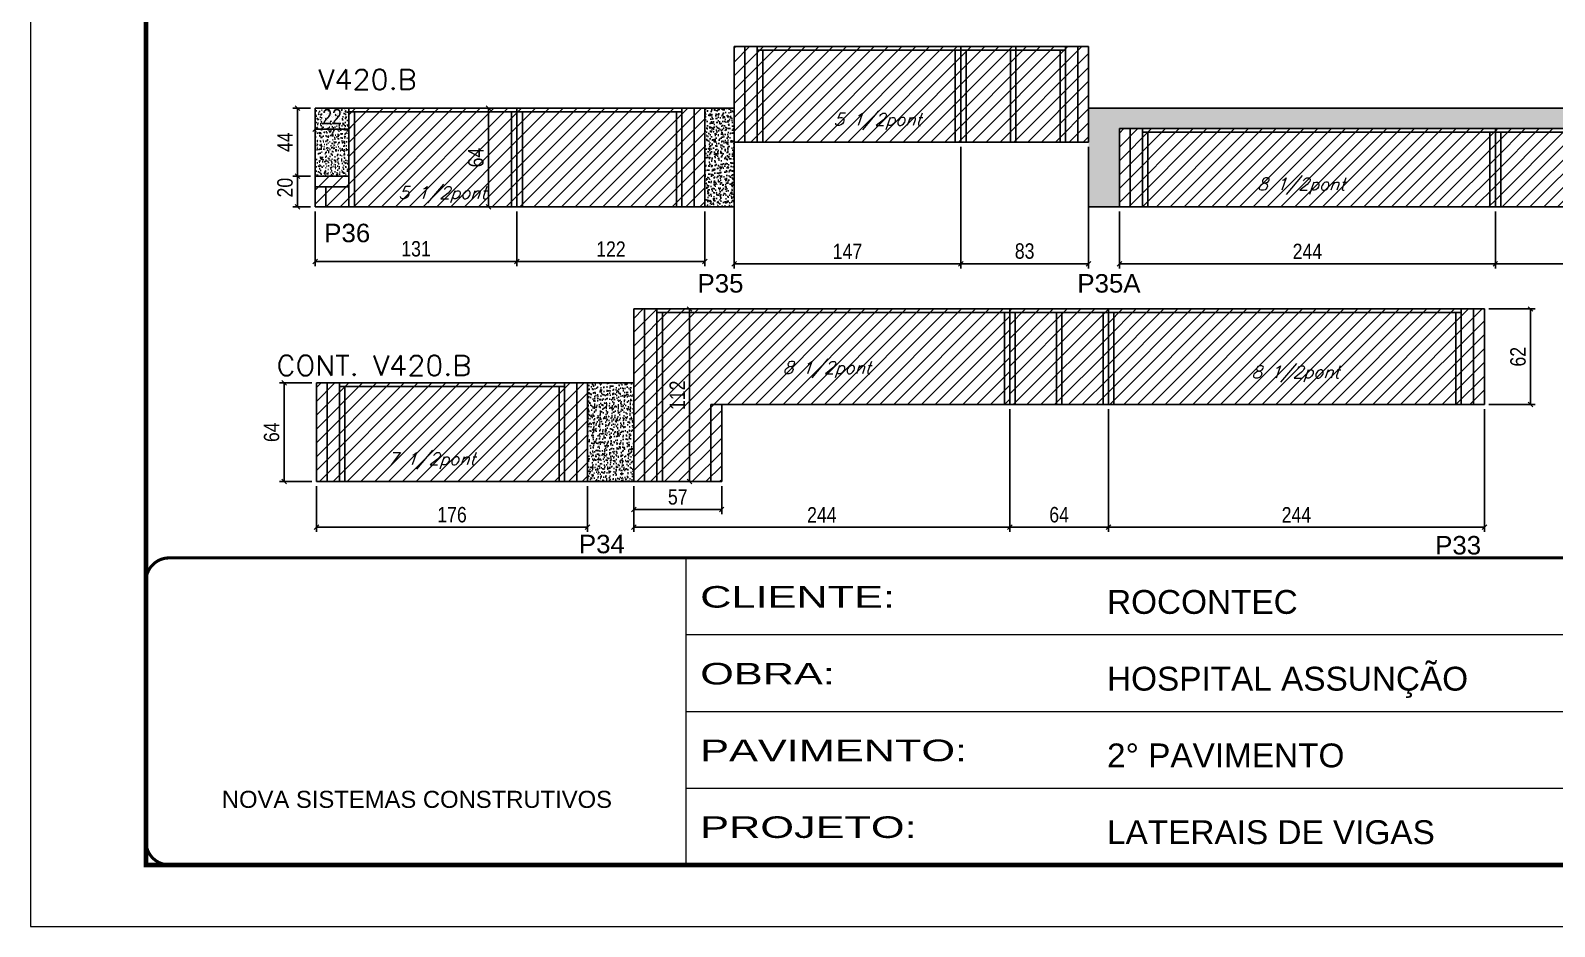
# Model space of a CAD drawing. Extents: x 137137 to 143418, y 10464 to 34486.
# Drawn here: x 137137 to 138126, y 23099 to 23680 of the extents above; entities that cross this region are included whole.
import ezdxf

# ---------------------------------------------------------------- set-up
doc = ezdxf.new("R2010")
doc.units = 0
doc.linetypes.add('CONTINUO', pattern=[0])
doc.linetypes.add('DASHED', pattern=[0.75, 0.5, -0.25])
for name, color, linetype in [('5', 5, 'Continuous'), ('COTA', 241, 'Continuous'), ('Painéis', 200, 'Continuous'), ('Reaproveitamento', 251, 'Continuous'), ('SARR_2.2x7', 40, 'Continuous'), ('SARR_3.5x7', 81, 'Continuous'), ('texto', 7, 'Continuous')]:
    doc.layers.add(name, color=color, linetype=linetype)
for name, color, linetype, lineweight in [('Folhas', 255, 'Continuous', 9), ('SARRAFO DE PRESSAO', 251, 'DASHED', 9), ('Texto Seção', 7, 'Continuous', 15)]:
    doc.layers.add(name, color=color, linetype=linetype, lineweight=lineweight)
doc.styles.add('ARIAL', font='arial.ttf')
doc.styles.add('COTA TECNICA', font='techl___.ttf', dxfattribs={"height": 10})
doc.styles.add('REGUA-120', font='ROMANS.shx', dxfattribs={"height": 15})
doc.styles.add('Romans', font='romans.shx')
doc.styles.get("Standard").update_dxf_attribs({"font": 'arial.ttf'})
doc.styles.add('Tecnologia', font='')
doc.styles.get('Tecnologia').set_extended_font_data('Forgotten Futurist')
doc.dimstyles.new('PAINEL', dxfattribs={"dimtxt": 10, "dimasz": 3, "dimexe": 3, "dimexo": 3, "dimgap": 3, "dimtad": 1, "dimdec": 1, "dimzin": 12, "dimdsep": 46, "dimtxsty": 'COTA TECNICA', "dimblk1": 'OBLIQUE', "dimblk2": 'OBLIQUE', "dimsah": 1, "dimcen": 0.9, "dimclrd": 4, "dimclre": 4, "dimclrt": 240, "dimadec": 1, "dimazin": 3, "dimtfac": 1, "dimtdec": 1, "dimtmove": 0, "dimatfit": 3, "dimfxl": 1, "dimtolj": 1, "dimtzin": 12, "dimarcsym": 0})
pattern_1 = [(50, (45.539, -6883.795), (5.46554007, -0.47817257), [0.5715, -6.2865]), (355, (45.539, -6883.795), (-1.05730264, 5.73170536), [0.4572, -5.02921753]), (100.4514447, (45.9944, -6883.835), (4.40823741, 5.25353256), [0.48570026, -5.34270734]), (46.1842, (45.539, -6882.271), (8.13237123, -1.26126984), [0.85725, -9.42975]), (96.6355576, (46.2166, -6882.376), (7.122124, 7.42278374), [0.7285507, -8.01406824]), (351.184151, (45.539, -6882.271), (7.122124, 7.42278374), [0.685799, -7.54379196]), (21, (46.301, -6882.652), (4.54843174, -3.06795595), [0.5715, -6.2865]), (326, (46.301, -6882.652), (1.85406085, 5.52563898), [0.4572, -5.0292]), (71.451445, (46.68, -6882.9076), (6.40249258, 2.45768307), [0.48570026, -5.34269813]), (37.5, (45.5389, -6883.7949), (0.092658098, 2.536651166), [0, -4.96824, 0, -5.1054, 0, -5.04825]), (7.5, (45.539, -6883.795), (2.004589875, 3.005417245), [0, -2.91084, 0, -4.85394, 0, -1.92405]), (327.5, (43.8396, -6883.7949), (4.067717855, -0.17186232), [0, -1.905, 0, -5.9436, 0, -7.8867]), (317.5, (43.0776, -6883.795), (4.44387544, 0.76279473), [0, -2.4765, 0, -3.94716, 0, -5.6007])]
pattern_2 = [(45, (-4789.0966, -8068.5414), (-4.49012806, 4.49012806), [])]
pattern_3 = [(45, (-4792.232, -8035.101), (-4.49012806, 4.49012806), [])]

# ---------------------------------------------------------------- blocks, each defined once
blk = doc.blocks.new('9999999999')
at = {"color": 30, "linetype": 'CONTINUO'}
for p, q in [((98564.56, 34230.21), (98564.56, 34429.45)), ((98564.56, 34379.64), (99583.98, 34379.64)), ((98564.56, 34329.83), (99487.98, 34329.83)), ((98564.56, 34280.02), (99487.98, 34280.02))]:
    blk.add_line(p, q, dxfattribs=at)
at = {"color": 30, "linetype": 'CONTINUO', "const_width": 2}
blk.add_lwpolyline([(99583.98, 34230.21), (99583.98, 34414.45, 0.414214), (99568.98, 34429.45), (98228.98, 34429.45, 0.414214), (98213.98, 34414.45), (98213.98, 34245.21, 0.414214), (98228.98, 34230.21), (99583.98, 34230.21)], format="xyb", dxfattribs=at)
at = {"layer": 'Folhas'}
blk.add_lwpolyline([(98138.98, 34190.21), (99623.98, 34190.21), (99623.98, 35240.21), (98138.98, 35240.21)], close=True, dxfattribs=at)
at = {"layer": 'Folhas', "color": 30, "const_width": 3}
blk.add_lwpolyline([(98213.98, 34230.21), (99583.98, 34230.21), (99583.98, 35200.21), (98213.98, 35200.21)], close=True, dxfattribs=at)
at = {"color": 7, "linetype": 'Continuous', "ltscale": 5, "style": 'ARIAL'}
for s, height, p in [('ROCONTEC', 15.483, (98837.68, 34393.13)), ('HOSPITAL ASSUNÇÃO', 15.4829, (98837.68, 34343.32)), ('2° PAVIMENTO', 15.4829, (98837.68, 34293.51)), ('NOVA SISTEMAS CONSTRUTIVOS', 11.0592, (98263.19, 34267.21)), ('LATERAIS DE VIGAS', 15.4829, (98837.68, 34243.7))]:
    blk.add_text(s, height=height, dxfattribs=at).set_placement(p)
at = {"layer": 'Folhas', "color": 7, "style": 'Tecnologia', "width": 1.5}
for s, p in [('CLIENTE:', (98573.65, 34397.17)), ('OBRA:', (98573.65, 34347.31)), ('PAVIMENTO:', (98573.65, 34297.5)), ('PROJETO:', (98573.65, 34247.69))]:
    blk.add_text(s, height=14, dxfattribs=at).set_placement(p)
blk = doc.blocks.new('_Oblique')
at = {"color": 0, "linetype": 'ByBlock', "lineweight": -2}
blk.add_line((-0.5, -0.5), (0.5, 0.5), dxfattribs=at)
blk = doc.blocks.new('*D838')
at = {"layer": 'COTA', "color": 4, "linetype": 'ByBlock', "lineweight": -2, "transparency": 16777216}
for p, q in [((137322.01, 23562.67), (137322.01, 23527.2)), ((137453.01, 23562.67), (137453.01, 23527.2)), ((137322.01, 23530.2), (137453.01, 23530.2))]:
    blk.add_line(p, q, dxfattribs=at)
at = {"layer": 'Defpoints', "color": 0, "linetype": 'ByBlock', "transparency": 16777216}
for p in [(137322.01, 23565.67), (137453.01, 23565.67), (137453.01, 23530.2)]:
    blk.add_point(p, dxfattribs=at)
at = {"layer": 'COTA', "color": 4, "linetype": 'ByBlock', "lineweight": -2, "transparency": 16777216, "xscale": 3, "yscale": 3, "zscale": 3, "rotation": 180}
blk.add_blockref('_Oblique', (137322.01, 23530.2), dxfattribs=at)
at = {"layer": 'COTA', "color": 4, "linetype": 'ByBlock', "lineweight": -2, "transparency": 16777216, "xscale": 3, "yscale": 3, "zscale": 3}
blk.add_blockref('_Oblique', (137453.01, 23530.2), dxfattribs=at)
at = {"layer": 'COTA', "color": 240, "linetype": 'ByBlock', "transparency": 16777216, "insert": (137387.51, 23538.42), "char_height": 10, "attachment_point": 5, "style": 'COTA TECNICA'}
blk.add_mtext('\\A1;131', dxfattribs=at)
blk = doc.blocks.new('*D839')
at = {"layer": 'COTA', "color": 4, "linetype": 'ByBlock', "lineweight": -2, "transparency": 16777216}
for p, q in [((137453.01, 23562.67), (137453.01, 23527.2)), ((137575.01, 23562.67), (137575.01, 23527.2)), ((137453.01, 23530.2), (137575.01, 23530.2))]:
    blk.add_line(p, q, dxfattribs=at)
at = {"layer": 'Defpoints', "color": 0, "linetype": 'ByBlock', "transparency": 16777216}
for p in [(137453.01, 23565.67), (137575.01, 23565.67), (137575.01, 23530.2)]:
    blk.add_point(p, dxfattribs=at)
at = {"layer": 'COTA', "color": 4, "linetype": 'ByBlock', "lineweight": -2, "transparency": 16777216, "xscale": 3, "yscale": 3, "zscale": 3, "rotation": 180}
blk.add_blockref('_Oblique', (137453.01, 23530.2), dxfattribs=at)
at = {"layer": 'COTA', "color": 4, "linetype": 'ByBlock', "lineweight": -2, "transparency": 16777216, "xscale": 3, "yscale": 3, "zscale": 3}
blk.add_blockref('_Oblique', (137575.01, 23530.2), dxfattribs=at)
at = {"layer": 'COTA', "color": 240, "linetype": 'ByBlock', "transparency": 16777216, "insert": (137514.01, 23538.26), "char_height": 10, "attachment_point": 5, "style": 'COTA TECNICA'}
blk.add_mtext('\\A1;122', dxfattribs=at)
blk = doc.blocks.new('*D840')
at = {"layer": 'COTA', "color": 4, "linetype": 'ByBlock', "lineweight": -2, "transparency": 16777216}
for p, q in [((137594.01, 23604.67), (137594.01, 23525.7)), ((137741.01, 23604.67), (137741.01, 23525.7)), ((137594.01, 23528.7), (137741.01, 23528.7))]:
    blk.add_line(p, q, dxfattribs=at)
at = {"layer": 'Defpoints', "color": 0, "linetype": 'ByBlock', "transparency": 16777216}
for p in [(137594.01, 23607.67), (137741.01, 23607.67), (137741.01, 23528.7)]:
    blk.add_point(p, dxfattribs=at)
at = {"layer": 'COTA', "color": 4, "linetype": 'ByBlock', "lineweight": -2, "transparency": 16777216, "xscale": 3, "yscale": 3, "zscale": 3, "rotation": 180}
blk.add_blockref('_Oblique', (137594.01, 23528.7), dxfattribs=at)
at = {"layer": 'COTA', "color": 4, "linetype": 'ByBlock', "lineweight": -2, "transparency": 16777216, "xscale": 3, "yscale": 3, "zscale": 3}
blk.add_blockref('_Oblique', (137741.01, 23528.7), dxfattribs=at)
at = {"layer": 'COTA', "color": 240, "linetype": 'ByBlock', "transparency": 16777216, "insert": (137667.51, 23536.77), "char_height": 10, "attachment_point": 5, "style": 'COTA TECNICA'}
blk.add_mtext('\\A1;147', dxfattribs=at)
blk = doc.blocks.new('*D841')
at = {"layer": 'COTA', "color": 4, "linetype": 'ByBlock', "lineweight": -2, "transparency": 16777216}
for p, q in [((137741.01, 23604.67), (137741.01, 23525.7)), ((137824.01, 23604.67), (137824.01, 23525.7)), ((137741.01, 23528.7), (137824.01, 23528.7))]:
    blk.add_line(p, q, dxfattribs=at)
at = {"layer": 'Defpoints', "color": 0, "linetype": 'ByBlock', "transparency": 16777216}
for p in [(137741.01, 23607.67), (137824.01, 23607.67), (137824.01, 23528.7)]:
    blk.add_point(p, dxfattribs=at)
at = {"layer": 'COTA', "color": 4, "linetype": 'ByBlock', "lineweight": -2, "transparency": 16777216, "xscale": 3, "yscale": 3, "zscale": 3, "rotation": 180}
blk.add_blockref('_Oblique', (137741.01, 23528.7), dxfattribs=at)
at = {"layer": 'COTA', "color": 4, "linetype": 'ByBlock', "lineweight": -2, "transparency": 16777216, "xscale": 3, "yscale": 3, "zscale": 3}
blk.add_blockref('_Oblique', (137824.01, 23528.7), dxfattribs=at)
at = {"layer": 'COTA', "color": 240, "linetype": 'ByBlock', "transparency": 16777216, "insert": (137782.51, 23536.94), "char_height": 10, "attachment_point": 5, "style": 'COTA TECNICA'}
blk.add_mtext('\\A1;83', dxfattribs=at)
blk = doc.blocks.new('*D842')
at = {"layer": 'COTA', "color": 4, "linetype": 'ByBlock', "lineweight": -2, "transparency": 16777216}
for p, q in [((137844.01, 23562.67), (137844.01, 23525.7)), ((138088.01, 23562.67), (138088.01, 23525.7)), ((137844.01, 23528.7), (138088.01, 23528.7))]:
    blk.add_line(p, q, dxfattribs=at)
at = {"layer": 'Defpoints', "color": 0, "linetype": 'ByBlock', "transparency": 16777216}
for p in [(137844.01, 23565.67), (138088.01, 23565.67), (138088.01, 23528.7)]:
    blk.add_point(p, dxfattribs=at)
at = {"layer": 'COTA', "color": 4, "linetype": 'ByBlock', "lineweight": -2, "transparency": 16777216, "xscale": 3, "yscale": 3, "zscale": 3, "rotation": 180}
blk.add_blockref('_Oblique', (137844.01, 23528.7), dxfattribs=at)
at = {"layer": 'COTA', "color": 4, "linetype": 'ByBlock', "lineweight": -2, "transparency": 16777216, "xscale": 3, "yscale": 3, "zscale": 3}
blk.add_blockref('_Oblique', (138088.01, 23528.7), dxfattribs=at)
at = {"layer": 'COTA', "color": 240, "linetype": 'ByBlock', "transparency": 16777216, "insert": (137966.01, 23536.77), "char_height": 10, "attachment_point": 5, "style": 'COTA TECNICA'}
blk.add_mtext('\\A1;244', dxfattribs=at)
blk = doc.blocks.new('*D843')
at = {"layer": 'COTA', "color": 4, "linetype": 'ByBlock', "lineweight": -2, "transparency": 16777216}
for p, q in [((138088.01, 23562.67), (138088.01, 23525.7)), ((138219.01, 23562.67), (138219.01, 23525.7)), ((138088.01, 23528.7), (138219.01, 23528.7))]:
    blk.add_line(p, q, dxfattribs=at)
at = {"layer": 'Defpoints', "color": 0, "linetype": 'ByBlock', "transparency": 16777216}
for p in [(138088.01, 23565.67), (138219.01, 23565.67), (138219.01, 23528.7)]:
    blk.add_point(p, dxfattribs=at)
at = {"layer": 'COTA', "color": 4, "linetype": 'ByBlock', "lineweight": -2, "transparency": 16777216, "xscale": 3, "yscale": 3, "zscale": 3, "rotation": 180}
blk.add_blockref('_Oblique', (138088.01, 23528.7), dxfattribs=at)
at = {"layer": 'COTA', "color": 4, "linetype": 'ByBlock', "lineweight": -2, "transparency": 16777216, "xscale": 3, "yscale": 3, "zscale": 3}
blk.add_blockref('_Oblique', (138219.01, 23528.7), dxfattribs=at)
at = {"layer": 'COTA', "color": 240, "linetype": 'ByBlock', "transparency": 16777216, "insert": (138153.51, 23536.92), "char_height": 10, "attachment_point": 5, "style": 'COTA TECNICA'}
blk.add_mtext('\\A1;131', dxfattribs=at)
blk = doc.blocks.new('*D845')
at = {"layer": 'COTA', "color": 4, "linetype": 'ByBlock', "lineweight": -2, "transparency": 16777216}
for p, q in [((137319.01, 23585.67), (137307.62, 23585.67)), ((137310.62, 23565.67), (137310.62, 23585.67)), ((137319.01, 23565.67), (137307.62, 23565.67))]:
    blk.add_line(p, q, dxfattribs=at)
at = {"layer": 'Defpoints', "color": 0, "linetype": 'ByBlock', "transparency": 16777216}
for p in [(137310.62, 23585.67), (137322.01, 23585.67), (137322.01, 23565.67)]:
    blk.add_point(p, dxfattribs=at)
at = {"layer": 'COTA', "color": 4, "linetype": 'ByBlock', "lineweight": -2, "transparency": 16777216, "xscale": 3, "yscale": 3, "zscale": 3}
for p, rotation in [((137310.62, 23585.67), 90), ((137310.62, 23565.67), 270)]:
    blk.add_blockref('_Oblique', p, dxfattribs=dict(at, rotation=rotation))
at = {"layer": 'COTA', "color": 240, "linetype": 'ByBlock', "transparency": 16777216, "insert": (137302.52, 23578.17), "char_height": 10, "attachment_point": 5, "rotation": 90, "style": 'COTA TECNICA'}
blk.add_mtext('\\A1;20', dxfattribs=at)
blk = doc.blocks.new('*D846')
at = {"layer": 'COTA', "color": 4, "linetype": 'ByBlock', "lineweight": -2, "transparency": 16777216}
for p, q in [((137319.01, 23629.67), (137307.62, 23629.67)), ((137310.62, 23585.67), (137310.62, 23629.67)), ((137319.01, 23585.67), (137307.62, 23585.67))]:
    blk.add_line(p, q, dxfattribs=at)
at = {"layer": 'Defpoints', "color": 0, "linetype": 'ByBlock', "transparency": 16777216}
for p in [(137310.62, 23629.67), (137322.01, 23629.67), (137322.01, 23585.67)]:
    blk.add_point(p, dxfattribs=at)
at = {"layer": 'COTA', "color": 4, "linetype": 'ByBlock', "lineweight": -2, "transparency": 16777216, "xscale": 3, "yscale": 3, "zscale": 3}
for p, rotation in [((137310.62, 23629.67), 90), ((137310.62, 23585.67), 270)]:
    blk.add_blockref('_Oblique', p, dxfattribs=dict(at, rotation=rotation))
at = {"layer": 'COTA', "color": 240, "linetype": 'ByBlock', "transparency": 16777216, "insert": (137302.55, 23607.67), "char_height": 10, "attachment_point": 5, "rotation": 90, "style": 'COTA TECNICA'}
blk.add_mtext('\\A1;44', dxfattribs=at)
blk = doc.blocks.new('*D847')
at = {"layer": 'COTA', "color": 4, "linetype": 'ByBlock', "lineweight": -2, "transparency": 16777216}
for p, q in [((138083.88, 23499.4), (138113.85, 23499.4)), ((138110.85, 23437.4), (138110.85, 23499.4)), ((138083.88, 23437.4), (138113.85, 23437.4))]:
    blk.add_line(p, q, dxfattribs=at)
at = {"layer": 'Defpoints', "color": 0, "linetype": 'ByBlock', "transparency": 16777216}
for p in [(138080.88, 23499.4), (138110.85, 23499.4), (138080.88, 23437.4)]:
    blk.add_point(p, dxfattribs=at)
at = {"layer": 'COTA', "color": 4, "linetype": 'ByBlock', "lineweight": -2, "transparency": 16777216, "xscale": 3, "yscale": 3, "zscale": 3}
for p, rotation in [((138110.85, 23499.4), 90), ((138110.85, 23437.4), 270)]:
    blk.add_blockref('_Oblique', p, dxfattribs=dict(at, rotation=rotation))
at = {"layer": 'COTA', "color": 240, "linetype": 'ByBlock', "transparency": 16777216, "insert": (138102.75, 23468.4), "char_height": 10, "attachment_point": 5, "rotation": 90, "style": 'COTA TECNICA'}
blk.add_mtext('\\A1;62', dxfattribs=at)
blk = doc.blocks.new('*D852')
at = {"layer": 'COTA', "color": 4, "lineweight": -2, "transparency": 16777216}
for p, q in [((137322.88, 23384.4), (137322.88, 23354.74)), ((137498.88, 23384.4), (137498.88, 23354.74)), ((137322.88, 23357.74), (137498.88, 23357.74))]:
    blk.add_line(p, q, dxfattribs=at)
at = {"layer": 'Defpoints', "color": 0, "transparency": 16777216}
for p in [(137322.88, 23387.4), (137498.88, 23387.4), (137498.88, 23357.74)]:
    blk.add_point(p, dxfattribs=at)
at = {"layer": 'COTA', "color": 4, "lineweight": -2, "transparency": 16777216, "xscale": 3, "yscale": 3, "zscale": 3, "rotation": 180}
blk.add_blockref('_Oblique', (137322.88, 23357.74), dxfattribs=at)
at = {"layer": 'COTA', "color": 4, "lineweight": -2, "transparency": 16777216, "xscale": 3, "yscale": 3, "zscale": 3}
blk.add_blockref('_Oblique', (137498.88, 23357.74), dxfattribs=at)
at = {"layer": 'COTA', "color": 240, "transparency": 16777216, "insert": (137410.88, 23365.84), "char_height": 10, "attachment_point": 5, "style": 'COTA TECNICA'}
blk.add_mtext('\\A1;176', dxfattribs=at)
blk = doc.blocks.new('*D850')
at = {"layer": 'COTA', "color": 4, "lineweight": -2, "ltscale": 25, "transparency": 16777216}
for p, q in [((137322.01, 23626.67), (137322.01, 23613.18)), ((137344.01, 23626.67), (137344.01, 23613.18)), ((137322.01, 23616.18), (137344.01, 23616.18))]:
    blk.add_line(p, q, dxfattribs=at)
at = {"layer": 'Defpoints', "color": 0, "ltscale": 25, "transparency": 16777216}
for p in [(137322.01, 23629.67), (137344.01, 23629.67), (137344.01, 23616.18)]:
    blk.add_point(p, dxfattribs=at)
at = {"layer": 'COTA', "color": 4, "lineweight": -2, "ltscale": 25, "transparency": 16777216, "xscale": 3, "yscale": 3, "zscale": 3, "rotation": 180}
blk.add_blockref('_Oblique', (137322.01, 23616.18), dxfattribs=at)
at = {"layer": 'COTA', "color": 4, "lineweight": -2, "ltscale": 25, "transparency": 16777216, "xscale": 3, "yscale": 3, "zscale": 3}
blk.add_blockref('_Oblique', (137344.01, 23616.18), dxfattribs=at)
at = {"layer": 'COTA', "color": 240, "ltscale": 25, "transparency": 16777216, "insert": (137333.01, 23624.18), "char_height": 10, "attachment_point": 5, "style": 'COTA TECNICA'}
blk.add_mtext('\\A1;22', dxfattribs=at)
blk = doc.blocks.new('*D851')
at = {"layer": 'COTA', "color": 4, "lineweight": -2, "ltscale": 25, "transparency": 16777216}
for p, q in [((137450.01, 23629.67), (137431.49, 23629.67)), ((137434.49, 23629.67), (137434.49, 23565.67)), ((137450.01, 23565.67), (137431.49, 23565.67))]:
    blk.add_line(p, q, dxfattribs=at)
at = {"layer": 'Defpoints', "color": 0, "ltscale": 25, "transparency": 16777216}
for p in [(137453.01, 23629.67), (137434.49, 23565.67), (137453.01, 23565.67)]:
    blk.add_point(p, dxfattribs=at)
at = {"layer": 'COTA', "color": 4, "lineweight": -2, "ltscale": 25, "transparency": 16777216, "xscale": 3, "yscale": 3, "zscale": 3}
for p, rotation in [((137434.49, 23629.67), 90), ((137434.49, 23565.67), 270)]:
    blk.add_blockref('_Oblique', p, dxfattribs=dict(at, rotation=rotation))
at = {"layer": 'COTA', "color": 240, "ltscale": 25, "transparency": 16777216, "insert": (137426.39, 23597.67), "char_height": 10, "attachment_point": 5, "rotation": 90, "style": 'COTA TECNICA'}
blk.add_mtext('\\A1;64', dxfattribs=at)
blk = doc.blocks.new('*D1288')
at = {"layer": 'COTA', "color": 4, "lineweight": -2, "ltscale": 25, "transparency": 16777216}
for p, q in [((137319.88, 23451.4), (137298.91, 23451.4)), ((137301.91, 23387.4), (137301.91, 23451.4)), ((137319.88, 23387.4), (137298.91, 23387.4))]:
    blk.add_line(p, q, dxfattribs=at)
at = {"layer": 'Defpoints', "color": 0, "ltscale": 25, "transparency": 16777216}
for p in [(137301.91, 23451.4), (137322.88, 23451.4), (137322.88, 23387.4)]:
    blk.add_point(p, dxfattribs=at)
at = {"layer": 'COTA', "color": 4, "lineweight": -2, "ltscale": 25, "transparency": 16777216, "xscale": 3, "yscale": 3, "zscale": 3}
for p, rotation in [((137301.91, 23451.4), 90), ((137301.91, 23387.4), 270)]:
    blk.add_blockref('_Oblique', p, dxfattribs=dict(at, rotation=rotation))
at = {"layer": 'COTA', "color": 240, "ltscale": 25, "transparency": 16777216, "insert": (137293.81, 23419.4), "char_height": 10, "attachment_point": 5, "rotation": 90, "style": 'COTA TECNICA'}
blk.add_mtext('\\A1;64', dxfattribs=at)
blk = doc.blocks.new('*D1289')
at = {"layer": 'COTA', "color": 4, "lineweight": -2, "ltscale": 25, "transparency": 16777216}
for p, q in [((137772.88, 23434.4), (137772.88, 23354.74)), ((137528.88, 23384.4), (137528.88, 23354.74)), ((137528.88, 23357.74), (137772.88, 23357.74))]:
    blk.add_line(p, q, dxfattribs=at)
at = {"layer": 'Defpoints', "color": 0, "ltscale": 25, "transparency": 16777216}
for p in [(137772.88, 23437.4), (137528.88, 23387.4), (137772.88, 23357.74)]:
    blk.add_point(p, dxfattribs=at)
at = {"layer": 'COTA', "color": 4, "lineweight": -2, "ltscale": 25, "transparency": 16777216, "xscale": 3, "yscale": 3, "zscale": 3, "rotation": 180}
blk.add_blockref('_Oblique', (137528.88, 23357.74), dxfattribs=at)
at = {"layer": 'COTA', "color": 4, "lineweight": -2, "ltscale": 25, "transparency": 16777216, "xscale": 3, "yscale": 3, "zscale": 3}
blk.add_blockref('_Oblique', (137772.88, 23357.74), dxfattribs=at)
at = {"layer": 'COTA', "color": 240, "ltscale": 25, "transparency": 16777216, "insert": (137650.88, 23365.81), "char_height": 10, "attachment_point": 5, "style": 'COTA TECNICA'}
blk.add_mtext('\\A1;244', dxfattribs=at)
blk = doc.blocks.new('*D1290')
at = {"layer": 'COTA', "color": 4, "lineweight": -2, "ltscale": 25, "transparency": 16777216}
for p, q in [((137772.88, 23434.4), (137772.88, 23354.74)), ((137836.88, 23434.4), (137836.88, 23354.74)), ((137772.88, 23357.74), (137836.88, 23357.74))]:
    blk.add_line(p, q, dxfattribs=at)
at = {"layer": 'Defpoints', "color": 0, "ltscale": 25, "transparency": 16777216}
for p in [(137772.88, 23437.4), (137836.88, 23437.4), (137836.88, 23357.74)]:
    blk.add_point(p, dxfattribs=at)
at = {"layer": 'COTA', "color": 4, "lineweight": -2, "ltscale": 25, "transparency": 16777216, "xscale": 3, "yscale": 3, "zscale": 3, "rotation": 180}
blk.add_blockref('_Oblique', (137772.88, 23357.74), dxfattribs=at)
at = {"layer": 'COTA', "color": 4, "lineweight": -2, "ltscale": 25, "transparency": 16777216, "xscale": 3, "yscale": 3, "zscale": 3}
blk.add_blockref('_Oblique', (137836.88, 23357.74), dxfattribs=at)
at = {"layer": 'COTA', "color": 240, "ltscale": 25, "transparency": 16777216, "insert": (137804.88, 23365.84), "char_height": 10, "attachment_point": 5, "style": 'COTA TECNICA'}
blk.add_mtext('\\A1;64', dxfattribs=at)
blk = doc.blocks.new('*D1291')
at = {"layer": 'COTA', "color": 4, "lineweight": -2, "ltscale": 25, "transparency": 16777216}
for p, q in [((137836.88, 23434.4), (137836.88, 23354.74)), ((138080.88, 23434.4), (138080.88, 23354.74)), ((137836.88, 23357.74), (138080.88, 23357.74))]:
    blk.add_line(p, q, dxfattribs=at)
at = {"layer": 'Defpoints', "color": 0, "ltscale": 25, "transparency": 16777216}
for p in [(137836.88, 23437.4), (138080.88, 23437.4), (138080.88, 23357.74)]:
    blk.add_point(p, dxfattribs=at)
at = {"layer": 'COTA', "color": 4, "lineweight": -2, "ltscale": 25, "transparency": 16777216, "xscale": 3, "yscale": 3, "zscale": 3, "rotation": 180}
blk.add_blockref('_Oblique', (137836.88, 23357.74), dxfattribs=at)
at = {"layer": 'COTA', "color": 4, "lineweight": -2, "ltscale": 25, "transparency": 16777216, "xscale": 3, "yscale": 3, "zscale": 3}
blk.add_blockref('_Oblique', (138080.88, 23357.74), dxfattribs=at)
at = {"layer": 'COTA', "color": 240, "ltscale": 25, "transparency": 16777216, "insert": (137958.88, 23365.81), "char_height": 10, "attachment_point": 5, "style": 'COTA TECNICA'}
blk.add_mtext('\\A1;244', dxfattribs=at)
blk = doc.blocks.new('*D1292')
at = {"layer": 'COTA', "color": 4, "lineweight": -2, "ltscale": 25, "transparency": 16777216}
for p, q in [((137528.88, 23384.4), (137528.88, 23366.26)), ((137585.88, 23384.4), (137585.88, 23366.26)), ((137528.88, 23369.26), (137585.88, 23369.26))]:
    blk.add_line(p, q, dxfattribs=at)
at = {"layer": 'Defpoints', "color": 0, "ltscale": 25, "transparency": 16777216}
for p in [(137528.88, 23387.4), (137585.88, 23387.4), (137585.88, 23369.26)]:
    blk.add_point(p, dxfattribs=at)
at = {"layer": 'COTA', "color": 4, "lineweight": -2, "ltscale": 25, "transparency": 16777216, "xscale": 3, "yscale": 3, "zscale": 3, "rotation": 180}
blk.add_blockref('_Oblique', (137528.88, 23369.26), dxfattribs=at)
at = {"layer": 'COTA', "color": 4, "lineweight": -2, "ltscale": 25, "transparency": 16777216, "xscale": 3, "yscale": 3, "zscale": 3}
blk.add_blockref('_Oblique', (137585.88, 23369.26), dxfattribs=at)
at = {"layer": 'COTA', "color": 240, "ltscale": 25, "transparency": 16777216, "insert": (137557.38, 23377.37), "char_height": 10, "attachment_point": 5, "style": 'COTA TECNICA'}
blk.add_mtext('\\A1;57', dxfattribs=at)
blk = doc.blocks.new('*D1293')
at = {"layer": 'COTA', "color": 4, "lineweight": -2, "ltscale": 25, "transparency": 16777216}
for p, q in [((137560.38, 23499.4), (137568.09, 23499.4)), ((137565.09, 23387.4), (137565.09, 23499.4)), ((137560.38, 23387.4), (137568.09, 23387.4))]:
    blk.add_line(p, q, dxfattribs=at)
at = {"layer": 'Defpoints', "color": 0, "ltscale": 25, "transparency": 16777216}
for p in [(137557.38, 23499.4), (137565.09, 23499.4), (137557.38, 23387.4)]:
    blk.add_point(p, dxfattribs=at)
at = {"layer": 'COTA', "color": 4, "lineweight": -2, "ltscale": 25, "transparency": 16777216, "xscale": 3, "yscale": 3, "zscale": 3}
for p, rotation in [((137565.09, 23499.4), 90), ((137565.09, 23387.4), 270)]:
    blk.add_blockref('_Oblique', p, dxfattribs=dict(at, rotation=rotation))
at = {"layer": 'COTA', "color": 240, "ltscale": 25, "transparency": 16777216, "insert": (137557.04, 23443.4), "char_height": 10, "attachment_point": 5, "rotation": 90, "style": 'COTA TECNICA'}
blk.add_mtext('\\A1;112', dxfattribs=at)

msp = doc.modelspace()

# ---------------------------------------------------------------- hatches: boundary and pattern name
at = {"layer": 'COTA', "linetype": 'ByBlock'}
h = msp.add_hatch(dxfattribs=at)
h.set_pattern_fill('AR-CONC', color=256, scale=0.03)
h.set_pattern_definition(pattern_1)
h.paths.add_polyline_path([(137322.01, 23585.67), (137344.01, 23585.67), (137344.01, 23629.67), (137322.01, 23629.67)])
h = msp.add_hatch(dxfattribs=at)
h.set_pattern_fill('AR-CONC', color=256, scale=0.03)
h.set_pattern_definition(pattern_1)
h.paths.add_polyline_path([(137575.01, 23565.67), (137594.01, 23565.67), (137594.01, 23629.67), (137575.01, 23629.67)])
h = msp.add_hatch(dxfattribs=at)
h.set_pattern_fill('AR-CONC', color=256, scale=0.03)
h.set_pattern_definition([(50, (-4789.0966, -8068.5414), (5.46554007, -0.47817257), [0.5715, -6.2865]), (355, (-4789.0966, -8068.5414), (-1.05730264, 5.73170536), [0.4572, -5.02921753]), (100.4514447, (-4788.641, -8068.5813), (4.40823741, 5.25353256), [0.48570026, -5.34270734]), (46.1842, (-4789.0966, -8067.0174), (8.13237123, -1.26126984), [0.85725, -9.42975]), (96.6355576, (-4788.419, -8067.1225), (7.12212402, 7.42278374), [0.7285507, -8.01406824]), (351.184151, (-4789.097, -8067.0174), (7.122124, 7.42278374), [0.685799, -7.54379196]), (21, (-4788.3346, -8067.3984), (4.54843174, -3.06795595), [0.5715, -6.2865]), (326, (-4788.3346, -8067.3984), (1.85406085, 5.52563898), [0.4572, -5.0292]), (71.451445, (-4787.9556, -8067.654), (6.40249258, 2.45768307), [0.48570026, -5.34269813]), (37.5, (-4789.0966, -8068.5414), (0.092658098, 2.536651166), [0, -4.96824, 0, -5.1054, 0, -5.04825]), (7.5, (-4789.0966, -8068.5414), (2.004589875, 3.005417245), [0, -2.91084, 0, -4.85394, 0, -1.92405]), (327.5, (-4790.7959, -8068.5414), (4.067717855, -0.17186232), [0, -1.905, 0, -5.9436, 0, -7.8867]), (317.5, (-4791.558, -8068.5414), (4.44387544, 0.76279473), [0, -2.4765, 0, -3.94716, 0, -5.6007])])
h.paths.add_polyline_path([(137844.01, 23616.47), (138463.01, 23616.47), (138463.01, 23629.67), (137824.01, 23629.67), (137824.01, 23565.67), (137844.01, 23565.67)])
h = msp.add_hatch(dxfattribs=at)
h.set_pattern_fill('AR-CONC', color=256, scale=0.03)
h.set_pattern_definition([(50, (-22.1813, -6961.6937), (5.46554007, -0.47817257), [0.5715, -6.2865]), (355, (-22.181, -6961.6937), (-1.05730264, 5.73170536), [0.4572, -5.02921753]), (100.4514447, (-21.726, -6961.7335), (4.40823741, 5.25353256), [0.48570026, -5.34270734]), (46.1842, (-22.181, -6960.17), (8.13237123, -1.26126984), [0.85725, -9.42975]), (96.6355576, (-21.5036, -6960.275), (7.122124, 7.42278374), [0.7285507, -8.01406824]), (351.184151, (-22.181, -6960.17), (7.122124, 7.42278374), [0.685799, -7.54379196]), (21, (-21.4193, -6960.5507), (4.54843174, -3.06795595), [0.5715, -6.2865]), (326, (-21.419, -6960.5507), (1.85406085, 5.52563898), [0.4572, -5.0292]), (71.451445, (-21.04, -6960.8063), (6.40249258, 2.45768307), [0.48570026, -5.34269813]), (37.5, (-22.1813, -6961.6937), (0.092658098, 2.536651166), [0, -4.96824, 0, -5.1054, 0, -5.04825]), (7.5, (-22.1813, -6961.6937), (2.004589875, 3.005417245), [0, -2.91084, 0, -4.85394, 0, -1.92405]), (327.5, (-23.8805, -6961.6937), (4.067717855, -0.17186232), [0, -1.905, 0, -5.9436, 0, -7.8867]), (317.5, (-24.6425, -6961.6937), (4.44387544, 0.76279473), [0, -2.4765, 0, -3.94716, 0, -5.6007])])
h.paths.add_polyline_path([(137528.88, 23451.4), (137498.88, 23451.4), (137498.88, 23392.6), (137498.88, 23390.61), (137498.88, 23387.4), (137528.88, 23387.4)])
at = {"layer": 'Reaproveitamento', "linetype": 'ByBlock'}
h = msp.add_hatch(dxfattribs=at)
h.set_pattern_fill('ANSI31', color=256, scale=2)
h.set_pattern_definition([(45, (-4648.0966, -8026.5414), (-4.49012806, 4.49012806), [])])
h.paths.add_polyline_path([(137824.01, 23669.67), (137594.01, 23669.67), (137594.01, 23607.67), (137824.01, 23607.67)])
h = msp.add_hatch(dxfattribs=at)
h.set_pattern_fill('ANSI31', color=256, scale=2)
h.set_pattern_definition(pattern_2)
h.paths.add_polyline_path([(137453.01, 23565.67), (137453.01, 23629.67), (137344.01, 23629.67), (137344.01, 23585.67), (137322.01, 23585.67), (137322.01, 23565.67), (137344.01, 23565.67)])
h = msp.add_hatch(dxfattribs=at)
h.set_pattern_fill('ANSI31', color=256, scale=2)
h.set_pattern_definition(pattern_2)
h.paths.add_polyline_path([(137575.01, 23629.67), (137453.01, 23629.67), (137453.01, 23565.67), (137575.01, 23565.67)])
h = msp.add_hatch(dxfattribs=at)
h.set_pattern_fill('ANSI31', color=256, scale=2)
h.set_pattern_definition(pattern_2)
h.paths.add_polyline_path([(138088.01, 23616.47), (137844.01, 23616.47), (137844.01, 23565.67), (138088.01, 23565.67)])
h = msp.add_hatch(dxfattribs=at)
h.set_pattern_fill('ANSI31', color=256, scale=2)
h.set_pattern_definition(pattern_2)
h.paths.add_polyline_path([(138223.01, 23616.47), (138088.01, 23616.47), (138088.01, 23565.67), (138223.01, 23565.67)])
h = msp.add_hatch(dxfattribs=at)
h.set_pattern_fill('ANSI31', color=256, scale=2)
h.set_pattern_definition([(45, (-4713.232, -8246.8094), (-4.49012806, 4.49012806), [])])
h.paths.add_polyline_path([(137585.88, 23437.4), (137772.88, 23437.4), (137772.88, 23499.4), (137528.88, 23499.4), (137528.88, 23387.4), (137585.88, 23387.4)])
h = msp.add_hatch(dxfattribs=at)
h.set_pattern_fill('ANSI31', color=256, scale=2)
h.set_pattern_definition(pattern_3)
h.paths.add_polyline_path([(137836.88, 23499.4), (137772.88, 23499.4), (137772.88, 23437.4), (137836.88, 23437.4)])
h = msp.add_hatch(dxfattribs=at)
h.set_pattern_fill('ANSI31', color=256, scale=2)
h.set_pattern_definition(pattern_3)
h.paths.add_polyline_path([(138080.88, 23437.4), (138080.88, 23499.4), (137836.88, 23499.4), (137836.88, 23437.4)])
h.paths.add_polyline_path([(137921.88, 23449.23), (137989.49, 23449.23), (137994.99, 23465.2), (137927.38, 23465.2)], flags=24)
h = msp.add_hatch(dxfattribs=at)
h.set_pattern_fill('ANSI31', color=256, scale=2)
h.set_pattern_definition([(45, (-4919.232, -8246.8094), (-4.49012806, 4.49012806), [])])
h.paths.add_polyline_path([(137498.88, 23451.4), (137322.88, 23451.4), (137322.88, 23387.4), (137498.88, 23387.4)])

# ---------------------------------------------------------------- linework, layer by layer
at = {"layer": 'COTA', "linetype": 'ByBlock'}
for p, q in [((137322.01, 23585.67), (137322.01, 23629.67)), ((137344.01, 23629.67), (137322.01, 23629.67)), ((137594.01, 23629.67), (137575.01, 23629.67)), ((138463.01, 23629.67), (137824.01, 23629.67)), ((137594.01, 23565.67), (137594.01, 23607.67)), ((137594.01, 23565.67), (137575.01, 23565.67)), ((137844.01, 23565.67), (137824.01, 23565.67)), ((137528.88, 23451.4), (137498.88, 23451.4)), ((137498.88, 23410.6), (137498.88, 23451.4)), ((137528.88, 23387.4), (137498.88, 23387.4)), ((137498.88, 23387.4), (137498.88, 23387.4))]:
    msp.add_line(p, q, dxfattribs=at)
at = {"layer": 'Painéis', "linetype": 'ByBlock'}
for p, q in [((137824.01, 23669.67), (137594.01, 23669.67)), ((137594.01, 23669.67), (137594.01, 23607.67)), ((137741.01, 23669.67), (137741.01, 23607.67)), ((137824.01, 23669.67), (137824.01, 23607.67)), ((137575.01, 23629.67), (137344.01, 23629.67)), ((137344.01, 23629.67), (137344.01, 23585.67)), ((137453.01, 23629.67), (137453.01, 23565.67)), ((137575.01, 23629.67), (137575.01, 23565.67)), ((138463.01, 23616.47), (137844.01, 23616.47)), ((137844.01, 23616.47), (137844.01, 23565.67)), ((138088.01, 23616.47), (138088.01, 23565.67)), ((137824.01, 23607.67), (137594.01, 23607.67)), ((137344.01, 23585.67), (137322.01, 23585.67)), ((137322.01, 23565.67), (137322.01, 23585.67)), ((137344.01, 23565.67), (137322.01, 23565.67)), ((137575.01, 23565.67), (137344.01, 23565.67)), ((138463.01, 23565.67), (137844.01, 23565.67)), ((138080.88, 23499.4), (137528.88, 23499.4)), ((137528.88, 23387.4), (137528.88, 23499.4)), ((137772.88, 23437.4), (137772.88, 23499.4)), ((137836.88, 23437.4), (137836.88, 23499.4)), ((138080.88, 23437.4), (138080.88, 23499.4)), ((137498.88, 23451.4), (137322.88, 23451.4)), ((137322.88, 23387.4), (137322.88, 23451.4)), ((137498.88, 23387.4), (137498.88, 23451.4)), ((138080.88, 23437.4), (137585.88, 23437.4)), ((137585.88, 23387.4), (137585.88, 23437.4)), ((137498.88, 23387.4), (137322.88, 23387.4)), ((137585.88, 23387.4), (137528.88, 23387.4))]:
    msp.add_line(p, q, dxfattribs=at)
at = {"layer": 'SARR_2.2x7', "linetype": 'Continuous'}
for p, q in [((137601.01, 23669.67), (137601.01, 23607.67)), ((137609.01, 23667.47), (137609.01, 23669.67)), ((137817.01, 23669.67), (137817.01, 23607.67)), ((137741.01, 23667.47), (137609.01, 23667.47)), ((137809.01, 23667.47), (137741.01, 23667.47)), ((137453.01, 23627.47), (137344.01, 23627.47)), ((137560.01, 23627.47), (137453.01, 23627.47)), ((137568.01, 23629.67), (137568.01, 23565.67)), ((137850.99, 23616.47), (137850.99, 23565.67)), ((137858.99, 23614.27), (137858.99, 23616.47)), ((137966.01, 23614.27), (137858.99, 23614.27)), ((138088.01, 23614.27), (137966.01, 23614.27)), ((138219.01, 23614.27), (138088.01, 23614.27)), ((137344.01, 23585.67), (137344.01, 23578.67)), ((137344.01, 23578.67), (137322.01, 23578.67)), ((137329.01, 23578.67), (137329.01, 23565.67)), ((137535.88, 23499.4), (137535.88, 23387.4)), ((137543.88, 23497.2), (137772.88, 23497.2)), ((137772.88, 23497.2), (137836.88, 23497.2)), ((137836.88, 23497.2), (138065.88, 23497.2)), ((138073.88, 23499.4), (138073.88, 23437.4)), ((137322.88, 23449.2), (137322.88, 23451.4)), ((137329.88, 23387.4), (137329.88, 23451.4)), ((137483.88, 23449.2), (137337.88, 23449.2)), ((137491.88, 23387.4), (137491.88, 23451.4)), ((137578.88, 23387.4), (137578.88, 23437.4)), ((137578.88, 23437.4), (137585.88, 23437.4))]:
    msp.add_line(p, q, dxfattribs=at)
at = {"layer": 'SARR_3.5x7'}
for p, q in [((137776.76, 23669.67), (137776.76, 23607.67)), ((137809.01, 23669.67), (137809.01, 23607.67)), ((137609.01, 23667.47), (137609.01, 23607.67)), ((137612.51, 23667.47), (137612.51, 23607.67)), ((137737.51, 23667.47), (137737.51, 23607.67)), ((137744.51, 23667.47), (137744.51, 23607.67)), ((137773.26, 23667.47), (137773.26, 23607.67)), ((137805.51, 23667.47), (137805.51, 23607.67)), ((137344.01, 23629.67), (137344.01, 23565.67)), ((137347.51, 23627.47), (137347.51, 23565.67)), ((137449.51, 23627.47), (137449.51, 23565.67)), ((137456.51, 23627.47), (137456.51, 23565.67)), ((137556.51, 23627.47), (137556.51, 23565.67)), ((137560.01, 23629.67), (137560.01, 23565.67)), ((137858.99, 23614.27), (137858.99, 23565.67)), ((137862.49, 23614.27), (137862.49, 23565.67)), ((138084.51, 23614.27), (138084.51, 23565.67)), ((138091.51, 23614.27), (138091.51, 23565.67)), ((137543.88, 23499.4), (137543.88, 23387.4)), ((137547.38, 23497.2), (137547.38, 23387.4)), ((137769.38, 23497.2), (137769.38, 23437.4)), ((137776.38, 23497.2), (137776.38, 23437.4)), ((137803.13, 23497.2), (137803.13, 23437.4)), ((137806.63, 23497.2), (137806.63, 23437.4)), ((137833.38, 23497.2), (137833.38, 23437.4)), ((137840.38, 23497.2), (137840.38, 23437.4)), ((138062.38, 23497.2), (138062.38, 23437.4)), ((138065.88, 23499.4), (138065.88, 23437.4)), ((137322.88, 23449.2), (137322.88, 23387.4)), ((137322.88, 23449.2), (137322.88, 23387.4)), ((137337.88, 23387.4), (137337.88, 23451.4)), ((137341.38, 23387.4), (137341.38, 23449.2)), ((137480.38, 23387.4), (137480.38, 23449.2)), ((137483.88, 23387.4), (137483.88, 23451.4))]:
    msp.add_line(p, q, dxfattribs=at)

# ---------------------------------------------------------------- block references
at = {"layer": 'SARRAFO DE PRESSAO', "color": 6, "linetype": 'ByBlock'}
msp.add_blockref('9999999999', (38998.31, -11091.6), dxfattribs=at)

# ---------------------------------------------------------------- texts
at = {"layer": '5', "linetype": 'Continuous'}
for s, p in [('P36', (137327.96, 23542.74)), ('P35', (137570.21, 23510.04)), ('P35A', (137816.74, 23510.04)), ('P34', (137493.24, 23340.86)), ('P33', (138048.94, 23340.07))]:
    msp.add_text(s, height=12, rotation=359.99996, dxfattribs=at).set_placement(p)
at = {"layer": 'texto', "color": 2, "char_height": 8, "attachment_point": 5, "style": 'Romans'}
for s, insert in [('{\\Q19;\\C256;5 1/2pont}', (137686.95, 23621.12)), ('{\\Q19;\\C256;8 1/2pont}', (137961.97, 23579.12)), ('{\\Q19;\\C256;5 1/2pont}', (137404.57, 23573.53)), ('{\\Q19;\\C256;8 1/2pont}', (137654.07, 23460.09)), ('{\\Q19;\\C256;8 1/2pont}', (137958.24, 23457.22)), ('{\\Q19;\\C256;7 1/2pont}', (137397.51, 23400.83))]:
    msp.add_mtext(s, dxfattribs=dict(at, insert=insert))
at = {"layer": 'Texto Seção', "style": 'REGUA-120', "width": 1.05}
for s, p in [('V420.B', (137324.09, 23641.81)), ('CONT. V420.B', (137297.03, 23456.16))]:
    msp.add_text(s, height=13, dxfattribs=at).set_placement(p)

# ---------------------------------------------------------------- dimensions: what is measured, and where the dimension line sits
at = {"layer": 'COTA', "linetype": 'ByBlock'}
dim = msp.add_linear_dim(base=(137310.62, 23629.67), p1=(137322.01, 23585.67), p2=(137322.01, 23629.67), angle=90, dimstyle='PAINEL', override={"dimtmove": 1}, dxfattribs=at)
dim.commit()
dim.dimension.update_dxf_attribs({"geometry": '*D846', "text_midpoint": (137302.55, 23607.67)})
at = {"layer": 'COTA', "ltscale": 25}
dim = msp.add_linear_dim(base=(137344.01, 23616.18), p1=(137322.01, 23629.67), p2=(137344.01, 23629.67), dimstyle='PAINEL', dxfattribs=at)
dim.commit()
dim.dimension.update_dxf_attribs({"geometry": '*D850', "text_midpoint": (137333.01, 23616.18), "dimtype": 160})
for base, p1, p2, picture, middle in [((137434.49, 23565.67), (137453.01, 23629.67), (137453.01, 23565.67), '*D851', (137426.39, 23597.67)), ((137565.09, 23499.4), (137557.38, 23387.4), (137557.38, 23499.4), '*D1293', (137557.04, 23443.4)), ((137301.91, 23451.4), (137322.88, 23387.4), (137322.88, 23451.4), '*D1288', (137293.81, 23419.4))]:
    dim = msp.add_linear_dim(base=base, p1=p1, p2=p2, angle=90, dimstyle='PAINEL', dxfattribs=at)
    dim.commit()
    dim.dimension.update_dxf_attribs({"geometry": picture, "text_midpoint": middle})
at = {"layer": 'COTA', "linetype": 'ByBlock'}
for base, p1, p2, picture, middle in [((137741.01, 23528.7), (137594.01, 23607.67), (137741.01, 23607.67), '*D840', (137667.51, 23536.77)), ((137824.01, 23528.7), (137741.01, 23607.67), (137824.01, 23607.67), '*D841', (137782.51, 23536.94)), ((137575.01, 23530.2), (137453.01, 23565.67), (137575.01, 23565.67), '*D839', (137514.01, 23538.26)), ((138088.01, 23528.7), (137844.01, 23565.67), (138088.01, 23565.67), '*D842', (137966.01, 23536.77)), ((138219.01, 23528.7), (138088.01, 23565.67), (138219.01, 23565.67), '*D843', (138153.51, 23536.92))]:
    dim = msp.add_linear_dim(base=base, p1=p1, p2=p2, dimstyle='PAINEL', override={"dimtmove": 1}, dxfattribs=at)
    dim.commit()
    dim.dimension.update_dxf_attribs({"geometry": picture, "text_midpoint": middle})
dim = msp.add_linear_dim(base=(137310.62, 23585.67), p1=(137322.01, 23565.67), p2=(137322.01, 23585.67), angle=90, dimstyle='PAINEL', dxfattribs=at)
dim.commit()
dim.dimension.update_dxf_attribs({"geometry": '*D845', "text_midpoint": (137310.62, 23578.17), "dimtype": 160})
dim = msp.add_linear_dim(base=(137453.01, 23530.2), p1=(137322.01, 23565.67), p2=(137453.01, 23565.67), dimstyle='PAINEL', dxfattribs=at)
dim.commit()
dim.dimension.update_dxf_attribs({"geometry": '*D838', "text_midpoint": (137387.51, 23538.42)})
dim = msp.add_linear_dim(base=(138110.85, 23499.4), p1=(138080.88, 23437.4), p2=(138080.88, 23499.4), angle=90, dimstyle='PAINEL', dxfattribs=at)
dim.commit()
dim.dimension.update_dxf_attribs({"geometry": '*D847', "text_midpoint": (138102.75, 23468.4)})
at = {"layer": 'COTA', "ltscale": 25}
for base, p2, picture, middle in [((137772.88, 23357.74), (137772.88, 23437.4), '*D1289', (137650.88, 23365.81)), ((137585.88, 23369.26), (137585.88, 23387.4), '*D1292', (137557.38, 23377.37))]:
    dim = msp.add_linear_dim(base=base, p1=(137528.88, 23387.4), p2=p2, dimstyle='PAINEL', dxfattribs=at)
    dim.commit()
    dim.dimension.update_dxf_attribs({"geometry": picture, "text_midpoint": middle})
for base, p1, p2, picture, middle in [((137836.88, 23357.74), (137772.88, 23437.4), (137836.88, 23437.4), '*D1290', (137804.88, 23365.84)), ((138080.88, 23357.74), (137836.88, 23437.4), (138080.88, 23437.4), '*D1291', (137958.88, 23365.81))]:
    dim = msp.add_linear_dim(base=base, p1=p1, p2=p2, dimstyle='PAINEL', override={"dimtmove": 1}, dxfattribs=at)
    dim.commit()
    dim.dimension.update_dxf_attribs({"geometry": picture, "text_midpoint": middle})
at = {"layer": 'COTA'}
dim = msp.add_linear_dim(base=(137498.88, 23357.74), p1=(137322.88, 23387.4), p2=(137498.88, 23387.4), dimstyle='PAINEL', dxfattribs=at)
dim.commit()
dim.dimension.update_dxf_attribs({"geometry": '*D852', "text_midpoint": (137410.88, 23365.84)})

doc.saveas('drawing.dxf')
